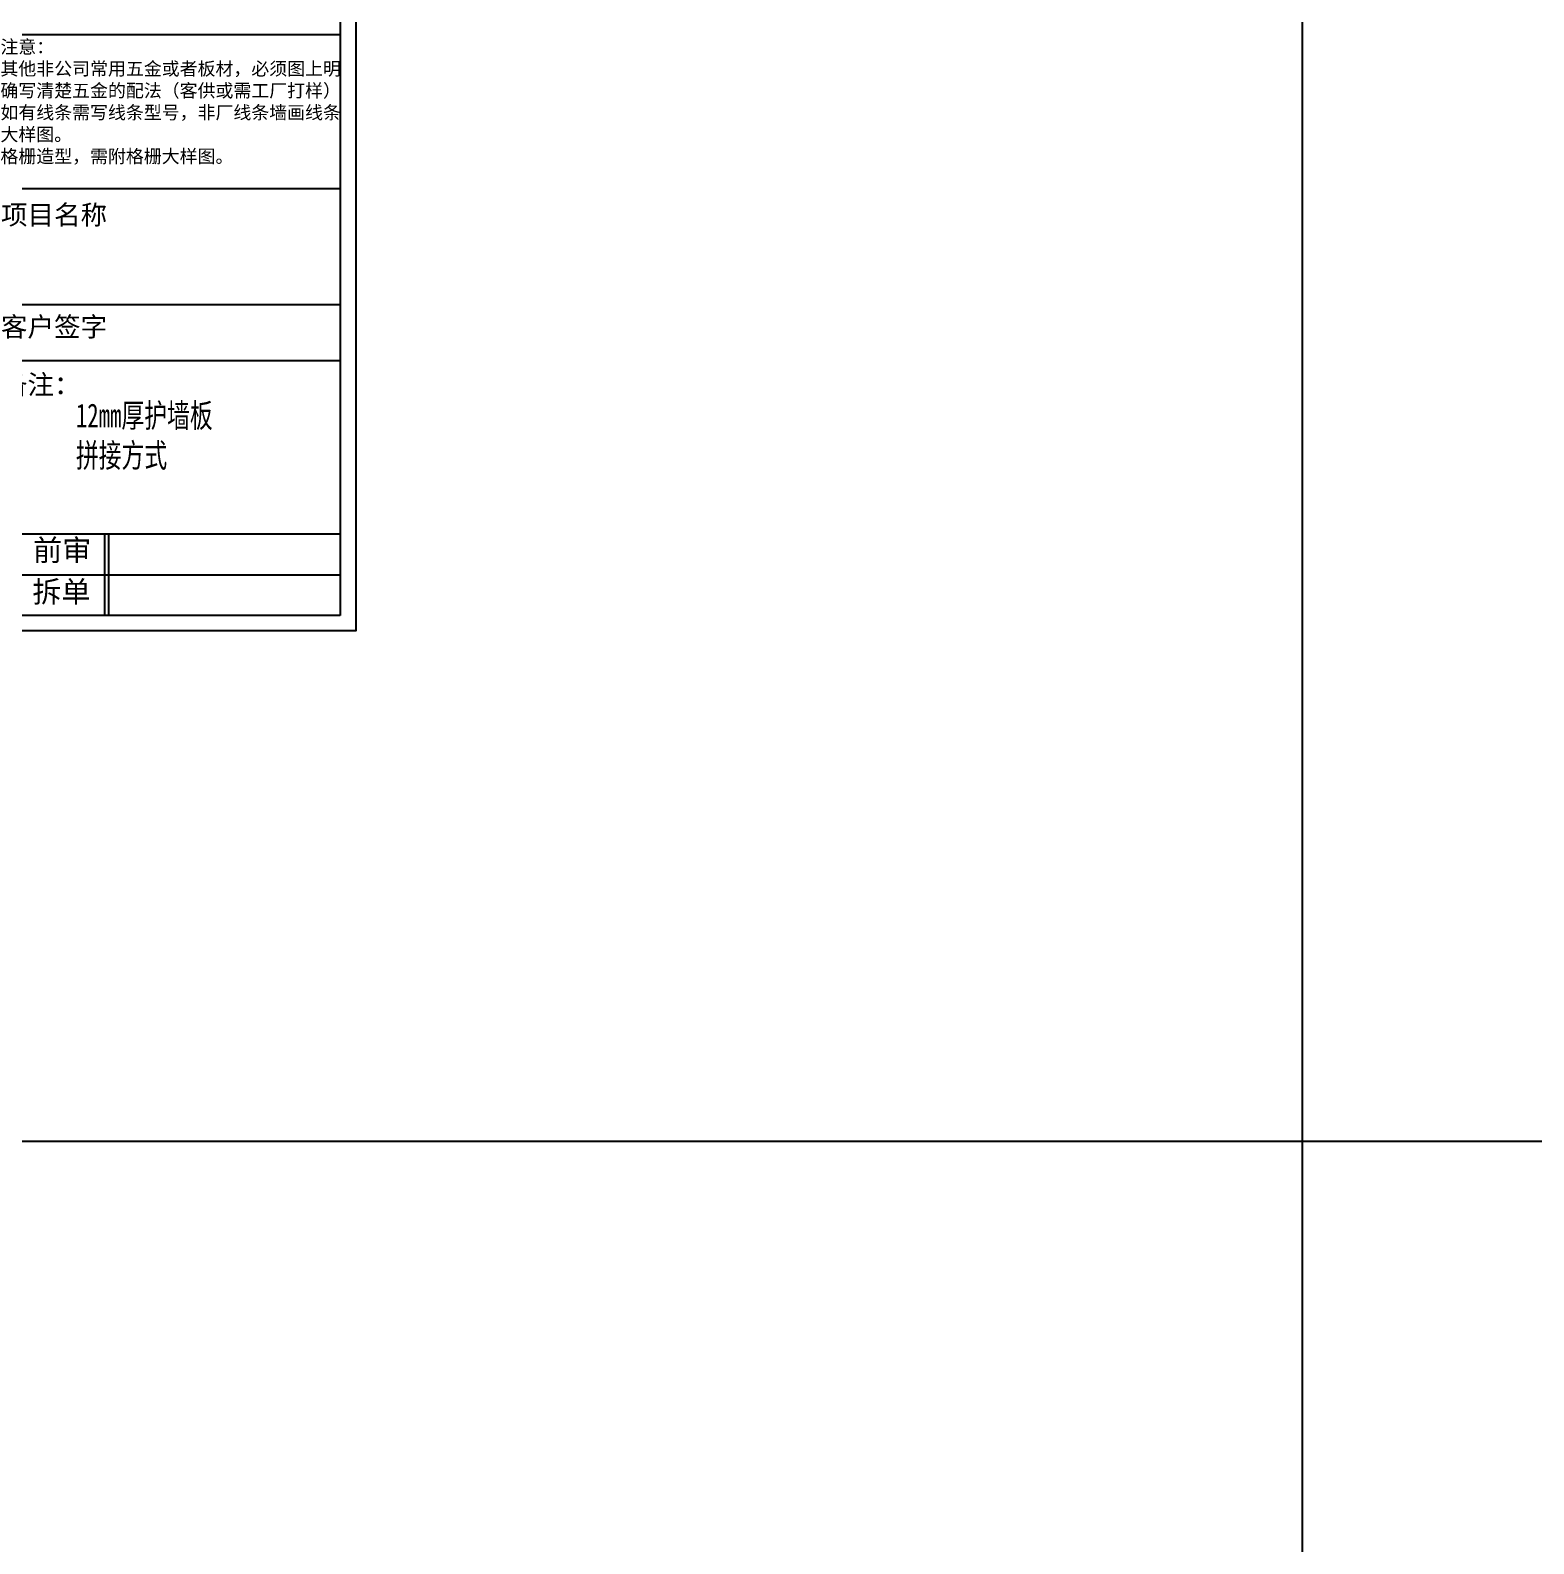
# Model space of a CAD drawing. Header units: millimetres. Extents: x 4862 to 20554, y 7569 to 11262.
# Drawn here: x 7369.6 to 7810.1, y 8492.4 to 8935.8 of the extents above; entities that cross this region are included whole.
import ezdxf

# ---------------------------------------------------------------- set-up
doc = ezdxf.new("R2010")
doc.units = ezdxf.units.MM
doc.layers.add('0 @ 1', color=7, linetype='Continuous')
doc.styles.get("Standard").update_dxf_attribs({"font": 'arial.ttf'})
doc.styles.add('宋体', font='SimSun.ttf')

# ---------------------------------------------------------------- blocks, each defined once
blk = doc.blocks.new('A$C398a0407')
for p, q in [((8134, 2454.1), (9568, 2454.1)), ((8134, 2454.1), (9568, 2454.1)), ((8134, 2454.1), (9568, 2454.1)), ((8134, 1819.9), (9568, 1819.9)), ((8134, 1342.7), (9568, 1342.7)), ((8134, 1112.5), (9568, 1112.5)), ((443.2, 399), (9568, 399)), ((8598.6, 399), (8598.6, 64)), ((8614.7, 399), (8614.7, 64)), ((8134, 231.5), (9568, 231.5))]:
    blk.add_line(p, q)
for points in [[(9632, 0), (0, 0), (0, 6848), (9632, 6848)], [(9568, 64), (64, 64), (64, 6784), (9568, 6784)]]:
    blk.add_lwpolyline(points, close=True)
at = {"insert": (8170.5, 2430.1), "char_height": 54.045, "attachment_point": 1, "style": '宋体'}
blk.add_mtext_dynamic_manual_height_columns('{\\fMicrosoft YaHei|b0|i0|c134|p34;\\C2;注意：\\P其他非公司常用五金或者板材，必须图上明确写清楚五金的配法（客供或需工厂打样）\\P如有线条需写线条型号，非厂线条墙画线条大样图。\\P格栅造型，需附格栅大样图。}', width=1407.047, gutter_width=8.44, heights=[0], dxfattribs=at)
at = {"color": 8, "char_height": 88, "attachment_point": 1, "style": '宋体'}
for s, insert in [('前审', (8304.3, 376.5)), ('拆单', (8301.5, 205.4))]:
    blk.add_mtext_dynamic_manual_height_columns(s, width=479.717, gutter_width=10.1, heights=[0], dxfattribs=dict(at, insert=insert))
at = {"layer": '0 @ 1', "color": 30, "char_height": 80, "width": 452.345, "attachment_point": 1}
for s, insert in [('{\\fSimSun|b0|i0|c134|p2;项目名称}', (8172.7, 1751.7)), ('{\\fSimSun|b0|i0|c134|p2;客户签字}', (8172.7, 1291.3)), ('{\\fSimSun|b0|i0|c134|p2;备注：}', (8172.7, 1053.7))]:
    blk.add_mtext(s, dxfattribs=dict(at, insert=insert))
blk = doc.blocks.new('A$Caecb7373')
at = {"color": 1}
blk.add_lwpolyline([(0, 821.76), (1155.84, 821.76), (1155.84, 0), (0, 0)], close=True, dxfattribs=at)

msp = doc.modelspace()

# ---------------------------------------------------------------- linework, layer by layer
for p, q in [((7742.393, 7569.359), (7742.393, 11261.691)), ((4862.317, 8610.368), (20477.138, 8610.368))]:
    msp.add_line(p, q)

# ---------------------------------------------------------------- block references
at = {"xscale": 0.07121552266649725, "yscale": 0.07121552266649725, "zscale": 0.07121552266649725}
msp.add_blockref('A$C398a0407', (6779.047, 8759.836), dxfattribs=at)
at = {"color": 1, "xscale": 0.593462688887471, "yscale": 0.593462688887471, "zscale": 0.593462688887471}
msp.add_blockref('A$Caecb7373', (6779.047, 8759.836), dxfattribs=at)

# ---------------------------------------------------------------- texts
at = {"insert": (7383.021, 8826.467), "char_height": 7, "width": 103.51592, "attachment_point": 1, "style": '宋体'}
msp.add_mtext('{\\W0.7;\\C4;12mm厚护墙板 \\P拼接方式}', dxfattribs=at)

doc.saveas('drawing.dxf')
